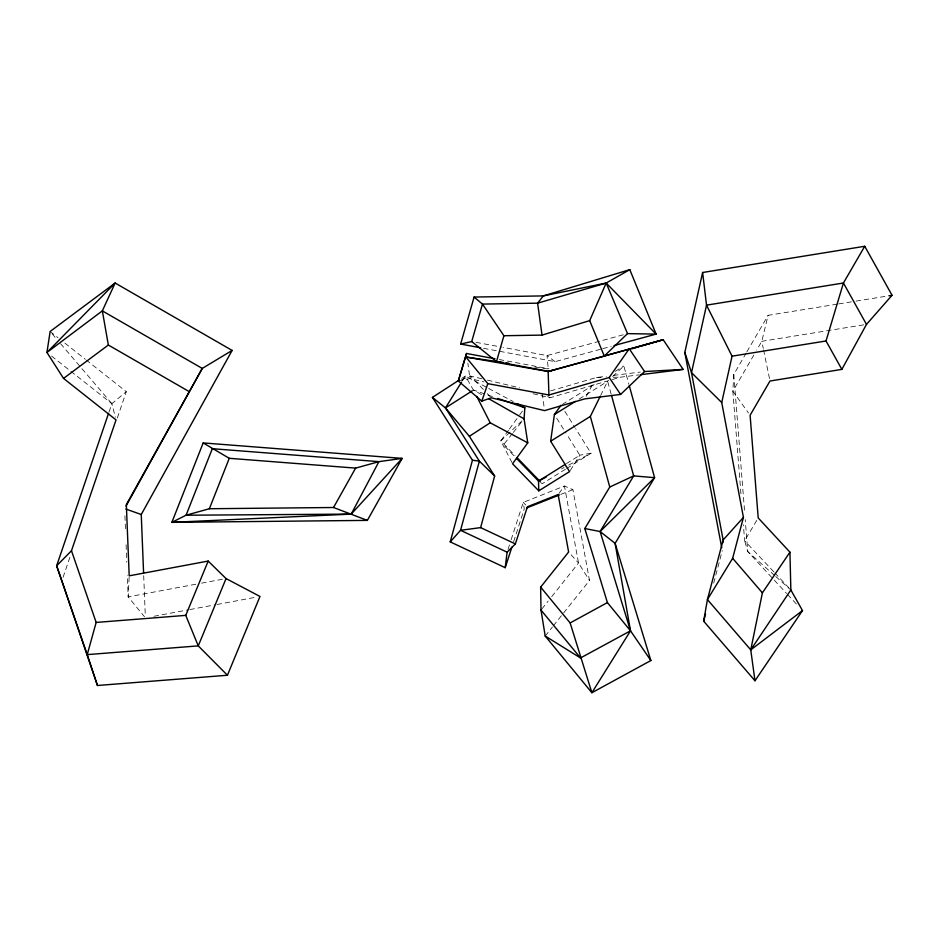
<?xml version="1.0" encoding="UTF-8"?>
<svg xmlns="http://www.w3.org/2000/svg" width="939" height="939" viewBox="0 0 939 939"><rect width="100%" height="100%" fill="white"/><g stroke="black" fill="none" stroke-linecap="round" stroke-linejoin="round"><path stroke-width="0.7" stroke-dasharray="4.7 3.52" d="M129.136 577.227L128.174 596.875L144.489 616.77M746.188 353.041L733.782 374.415L732.843 391.199L741.094 495.769M837.271 304.142L768.079 315.34L761.811 341.315L756.74 350.047M713.722 583.06L722.279 550.583M508.011 549.397L510.699 541.099M511.145 539.714L523.269 502.377L564.468 486.026L572.907 489.618L589.492 580.49L562.379 614.505M513.633 541.721L524.279 508.915L523.269 502.377L525.758 505.006M109.03 411.963L111.858 403.653L126.296 391.669L86.505 360.224M63.077 577.321L70.625 555.149M117.328 417.984L126.296 391.669M600.584 395.612L607.627 381.293L611.125 393.993M586.159 396.364L593.002 383.805M746.916 351.785L768.079 315.34M753.841 355.036L732.843 391.199L748.465 412.96M756.775 520.347L744.639 540.782L747.749 551.557L786.565 593.425M462.328 380.917L465.392 376.011L487.364 387.748M570.325 470.427L579.821 455.215L591.03 453.244L575.642 428.618M508.504 430.226L500.769 440.861L511.943 462.504M509.372 429.041L518.821 416.047M519.678 414.862L523.974 408.958M558.94 493.503L564.468 486.026L578.518 563.013L589.492 580.49M512.401 433.56L503.421 444.863L514.455 456.248M513.304 432.433L524.079 418.864M541.897 608.965L548.141 601.113M551.721 596.629L578.518 563.013L570.419 554.01M545.207 636.055L552.437 626.982M553.341 625.844L561.475 615.644M521.967 420.872L500.769 440.861L514.936 455.485M612.697 376.504L623.848 365.975L628.907 384.356M461.73 378.394L465.392 376.011L474.794 392.549M566.452 463.584L579.821 455.215L566.722 434.252M562.261 404.451L595.514 383.675M615.221 371.363L623.848 365.975M579.163 399.063L607.627 381.293M565.431 469.242L542.261 483.702L538.517 481.085M566.651 468.479L591.03 453.244L565.407 466.824M561.569 468.866L564.128 467.505M560.747 494.442L572.907 489.618M550.594 390.882L596.418 377.513L606.336 376.281M533.07 393.711L549.914 397.772L620.433 377.196L638.966 374.896M623.273 334.777L547.003 355.576L502.975 347.371M483.538 348.322L555.09 361.656L601.394 349.038M602.803 348.651L611.219 346.35M195.828 584.234L128.174 596.875L127.305 575.161M201.592 583.154L223.177 579.117M153.984 616.266L188.363 609.845M189.795 609.575L215.583 604.751M217.015 604.493L255.69 597.263M838.715 303.907L854.572 301.349M856.016 301.114L889.163 295.75M863.622 324.847L761.811 341.315L763.266 348.404M613.413 375.4L640.328 372.067M596.418 377.513L602.063 377.443M613.367 377.29L620.433 377.196M534.667 367.032L548.986 369.121M499.255 359.555L549.057 368.792M475.991 342.336L501.555 347.101M481.766 378.757L470.509 376.058L458.314 380.999L469.923 378.523L483.949 381.903M487.4 380.119L519.76 387.901M492.423 396.575L473.514 390.037L483.62 395.8M488.656 388.441L513.21 401.563M547.73 396.493L549.914 397.772M555.09 361.656L547.003 355.576L548.388 369.896M50.131 331.479L58.089 337.758M64.908 343.158L85.367 359.32M51.504 356.057L111.858 403.653L115.344 417.198M774.687 575.56L747.749 551.557L745.226 519.607M775.767 576.523L790.849 589.962M483.35 389.509L470.509 376.058L469.923 378.523L467.857 363.217M487.294 393.652L490.252 396.763M773.771 571.781L744.639 540.782L743.383 524.807M774.781 572.86L788.842 587.826M787.563 594.493L798.514 606.301M52.032 333.697L56.774 339.249M60.577 343.686L111.858 403.653M564.867 411.376L574.868 427.386M556.71 418.231L565.959 433.02M763.56 349.824L769.698 379.591M542.273 393.312L544.374 409.169M733.782 374.415L744.662 512.354M143.702 575.666L145.334 616.418M124.922 515.828L125.568 531.756M126.084 544.773L126.788 562.144"/><path stroke-width="1.41" d="M561.029 405.214L554.409 414.533L550.641 441.236L569.597 471.589L538.775 490.839L512.553 463.76L527.765 442.856L524.079 418.864L524.842 407.772L517.084 403.629M722.924 542.625L723.136 539.96L691.503 372.666L684.813 352.465L702.618 272.498L864.737 246.276L892.05 295.28L866.486 324.389L841.86 369.379L769.992 381.011L750.108 415.249L758.207 517.941L789.945 552.167L790.849 589.962L802.493 610.596L754.979 680.763L703.663 621.172L707.419 599.575L723.136 539.96L743.442 517.389L721.727 402.538L732.044 356.174L706.527 305.152L702.618 272.498M459.288 379.978L432.421 397.397L472.458 460.227L450.239 541.885L505.205 567.684L507.107 552.167L515.358 543.916L527.413 506.767L558.142 494.571L568.623 552.003L540.641 587.121L541.005 610.08L545.207 636.055L591.887 692.724L650.856 660.54L615.104 543.352L600.103 531.533L584.809 528.54L609.775 487.024L633.672 475.897L654.6 477.669L629.294 385.776M644.577 371.539L629.236 348.745L609.188 377.501L548.939 394.99L487.799 383.64L465.885 357.008L548.141 371.539L663.18 339.73L683.146 369.403L644.577 371.539L620.585 394.439L584.797 398.875L544.561 410.613L491.238 397.796L481.801 401.141L458.314 380.999L466.53 353.475L494.994 358.757M754.979 680.763L750.754 649.882L762.398 592.849L789.945 552.167M703.663 621.172L705.529 614.118M802.493 610.596L750.754 649.882L707.419 599.575L732.655 558.306L743.442 517.389M450.239 541.885L460.544 530.312L480.615 527.612L494.653 476.003L469.359 436.295L445.462 407.902L432.421 397.397M71.481 550.735L96.154 622.44L87.233 654.624L97.456 685.493L227.438 675.247L259.986 596.453L226.053 578.577L208.188 561.064L129.195 575.83L126.342 504.595L202.261 368.428L232.121 350.423L115.145 283.026L50.131 331.479L46.95 352.465L63.535 378.417L116.037 419.909L71.481 550.735L56.657 565.783L97.456 685.493M480.674 347.794L460.638 344.061L474.101 297.053L543.305 295.902L606.171 283.05L629.799 269.634L656.115 334.108L614.024 345.587M460.638 344.061L471.73 341.55L482.458 304.083L474.101 297.053M496.485 361.632L503.903 335.728L482.458 304.083L537.601 303.168L606.171 283.05L656.115 334.108L627.51 333.615L604.188 356.151L548.529 371.328L496.485 361.632L471.73 341.55M458.314 380.999L466.53 353.475M841.86 369.379L826.027 340.974L843.433 283.003L864.737 246.276M505.205 567.684L511.861 547.191M108.56 413.36L56.657 565.783L87.233 654.624L198.258 645.879L227.438 675.247M481.801 401.141L487.799 383.64M203.188 442.926L171.86 522.354L367.349 520.394L402.15 458.385L203.188 442.926L229.269 458.302L355.623 468.115L378.922 461.648L402.15 458.385L351.209 514.114L171.86 522.354L186.075 515.218L209.374 508.738L333.533 507.506L367.349 520.394M209.374 508.738L229.269 458.302M226.053 578.577L198.258 645.879L185.758 615.374L208.188 561.064M642.053 345.857L663.18 339.73L604.258 356.022L589.692 320.622L606.171 283.05L627.51 333.615M550.641 441.236L590.338 416.435L599.939 396.915M126.049 506.051L202.261 368.428L102.339 310.868L46.95 352.465L115.145 283.026L102.339 310.868L108.349 345.024L188.985 391.481M143.585 572.755L141.249 514.525L232.121 350.423M333.533 507.506L355.623 468.115M650.856 660.54L630.503 630.82L600.103 531.533L633.672 475.897L611.512 395.413M494.653 476.003L479.371 461.131L445.462 407.902L461.565 382.15M750.754 649.882L790.849 589.962M600.103 531.533L654.6 477.669L615.104 543.352L630.503 630.82L591.887 692.724L570.137 622.933L540.641 587.121M63.535 378.417L108.349 345.024M469.359 436.295L490.193 422.785L527.765 442.856M445.462 407.902L472.294 390.812M565.243 464.347L538.517 481.085L538.775 490.839M554.409 414.533L575.443 401.387M570.137 622.933L607.404 602.592L584.809 528.54M545.207 636.055L580.513 657.946L630.503 630.82L607.404 602.592M546.193 477.012L538.517 481.085L516.462 458.314M526.979 507.835L559.398 494.97M629.799 269.634L543.305 295.902L537.601 303.168L542.038 335.106L503.903 335.728M542.038 335.106L589.692 320.622M632.205 348.721L639.248 346.679M555.149 369.59L548.141 371.539L548.939 394.99M889.163 295.75L892.05 295.28M732.044 356.174L826.027 340.974M640.386 374.72L683.146 369.403M96.154 622.44L185.758 615.374M472.458 460.227L479.371 461.131L460.544 530.312L507.107 552.167M465.885 357.008L503.14 362.442M506.004 362.853L508.868 363.276M497.823 398.441L524.842 407.772M125.92 509.055L141.249 514.525M480.615 527.612L515.358 543.916M488.679 398.688L524.079 418.864M721.727 402.538L691.503 372.666L706.527 305.152L843.433 283.003L866.486 324.389M516.966 457.575L540.242 481.613M732.655 558.306L762.398 592.849M541.005 610.08L580.513 657.946M609.188 377.501L620.585 394.439M476.719 396.328L490.193 422.785M590.338 416.435L609.775 487.024M684.813 352.465L721.739 547.719M212.308 448.701L186.075 515.218L351.209 514.114L378.922 461.648L212.308 448.701"/></g></svg>
